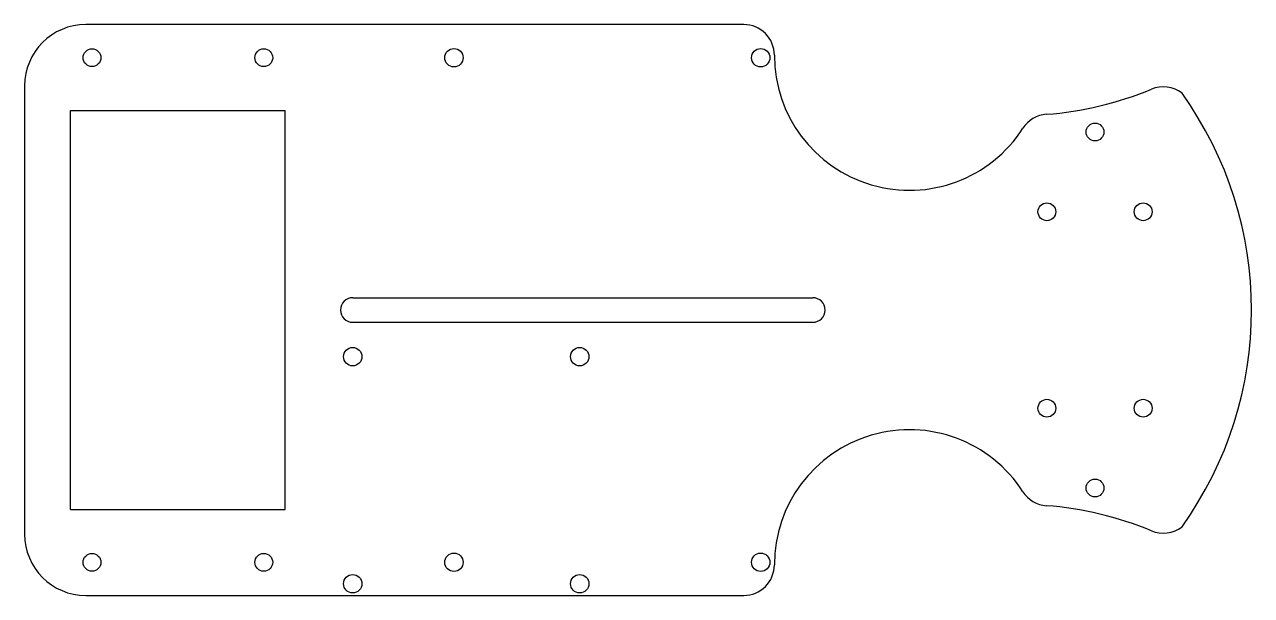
# Model space of a CAD drawing. Header units: millimetres. Extents: x -100 to 100, y -46 to 47.
import ezdxf

# ---------------------------------------------------------------- set-up
doc = ezdxf.new("R2010")
doc.units = ezdxf.units.MM

msp = doc.modelspace()

# ---------------------------------------------------------------- linework, layer by layer
at = {"color": 7, "linetype": 'Continuous', "lineweight": 25}
for p, q in [((17.23, 46.5), (-90, 46.5)), ((-100, 36.5), (-100, -36.5)), ((-92.5, 32.5), (-57.5, 32.5)), ((-92.5, -32.5), (-92.5, 32.5)), ((-57.5, -32.5), (-57.5, 32.5)), ((-46.5, 2), (28.5, 2)), ((-46.5, -2), (28.5, -2)), ((-92.5, -32.5), (-57.5, -32.5)), ((-90, -46.5), (17.23, -46.5))]:
    msp.add_line(p, q, dxfattribs=at)
for centre, radius in [((-89, 41.1), 1.45), ((-61, 41.1), 1.45), ((-30, 41.1), 1.5), ((20, 41.1), 1.5), ((74.5, 29), 1.45), ((66.65, 16), 1.45), ((82.35, 16), 1.45), ((-46.5, -7.6), 1.5), ((-9.5, -7.6), 1.5), ((66.65, -16), 1.45), ((82.35, -16), 1.45), ((74.5, -29), 1.45), ((-89, -41.1), 1.45), ((-61, -41.1), 1.45), ((-30, -41.1), 1.5), ((20, -41.1), 1.5), ((-46.5, -44.6), 1.5), ((-9.5, -44.6), 1.5)]:
    msp.add_circle(centre, radius, dxfattribs=at)
for centre, radius, start, end in [((-90, 36.5), 10, 90, 180), ((17.23, 41.5), 5, 0, 90), ((44.23, 41.5), 22, 180, 327.2612), ((85.61, 31.36), 5, 52.0532, 112.6491), ((62.5, 86.73), 55, 274.2429, 292.6491), ((39.29, 0), 60.71, 324.443, 35.557), ((66.94, 26.9), 5, 94.2429, 147.2612), ((-46.5, 0), 2, 90, 270), ((28.5, 0), 2, 270, 90), ((44.23, -41.5), 22, 32.7388, 180), ((66.94, -26.9), 5, 212.7388, 265.7571), ((62.5, -86.73), 55, 67.3509, 85.7571), ((85.61, -31.36), 5, 247.3509, 307.9468), ((-90, -36.5), 10, 180, 270), ((17.23, -41.5), 5, 270, 0)]:
    msp.add_arc(centre, radius, start, end, dxfattribs=at)

doc.saveas('drawing.dxf')
